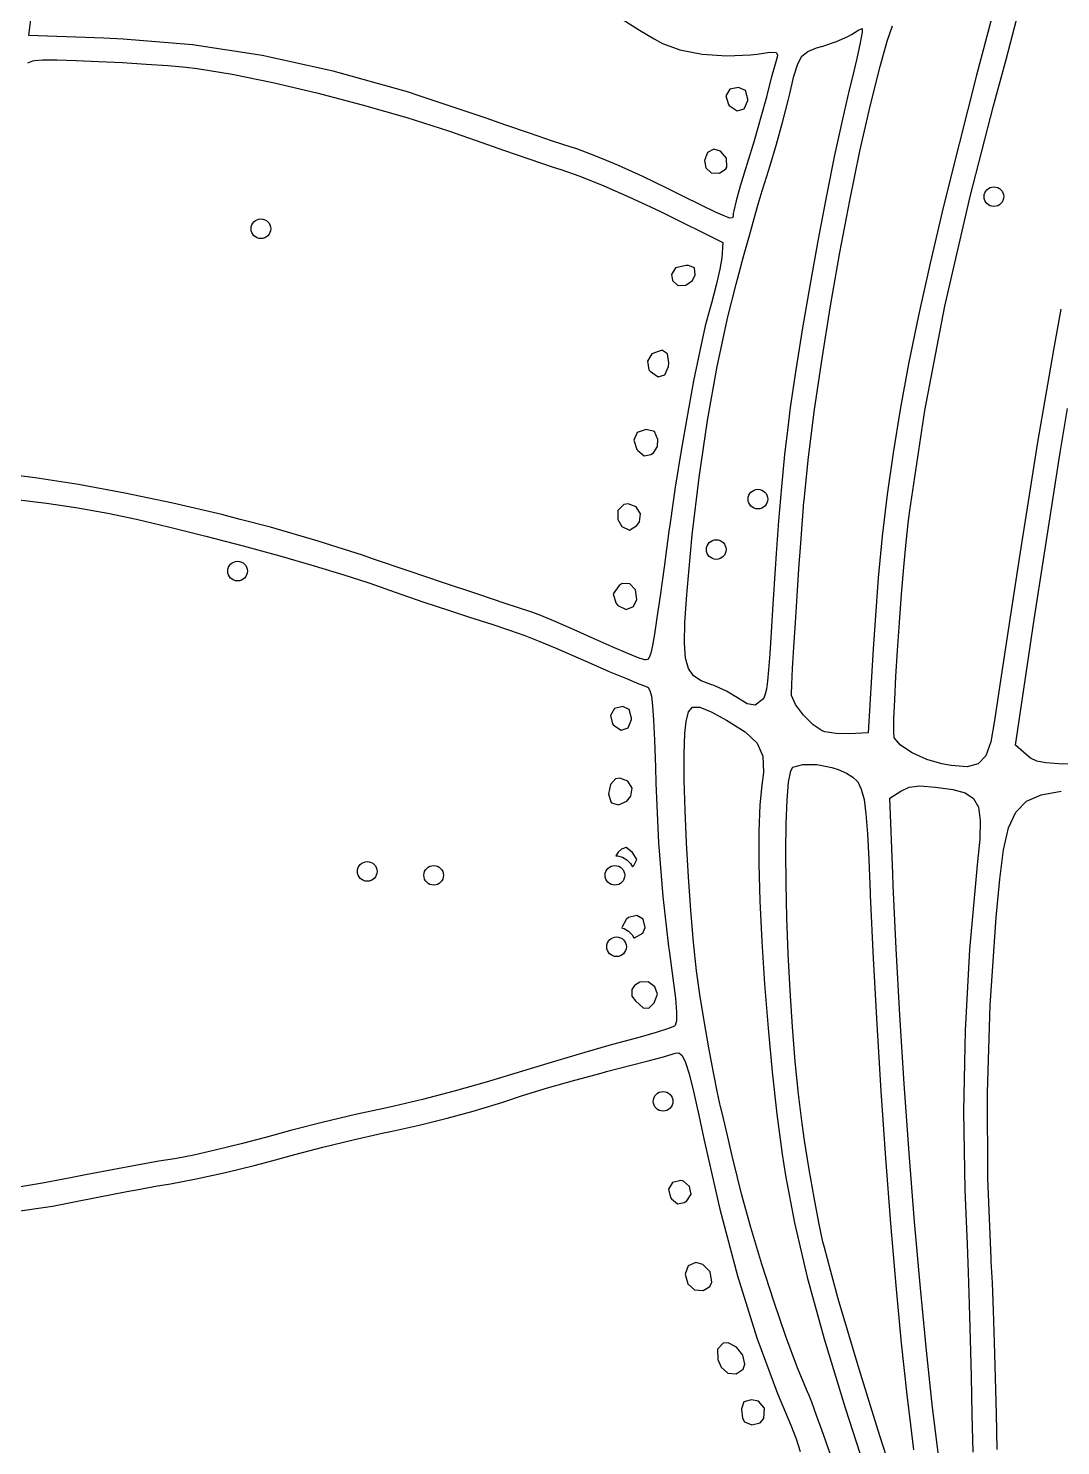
# Model space of a CAD drawing. Header units: inches. Extents: x -2.16 to 7.19, y -6.87 to -1.22.
# Drawn here: x 4.586 to 5.207, y -4.414 to -3.561 of the extents above; entities that cross this region are included whole.
import ezdxf

# ---------------------------------------------------------------- set-up
doc = ezdxf.new("R2010")
doc.units = ezdxf.units.IN
doc.header["$MEASUREMENT"] = 0
doc.layers.add('Front', color=13, linetype='CONTINUOUS', true_color=0xc83434)

msp = doc.modelspace()

# ---------------------------------------------------------------- linework, layer by layer
at = {"layer": 'Front', "linetype": 'CONTINUOUS'}
for p, q in [((5.16858, -3.54405), (5.15666, -3.58966)), ((4.58644, -3.5658), (4.58859, -3.54805)), ((4.94346, -3.55602), (4.95391, -3.5625)), ((4.95391, -3.5625), (4.96257, -3.56772)), ((5.08134, -3.56507), (5.08577, -3.56235)), ((5.08577, -3.56235), (5.08789, -3.56155)), ((5.08783, -3.56383), (5.08669, -3.57011)), ((5.08789, -3.56155), (5.08783, -3.56383)), ((5.10291, -3.5691), (5.106, -3.55992)), ((5.17438, -3.5801), (5.18067, -3.55639)), ((4.63147, -3.56737), (4.58644, -3.5658)), ((4.64319, -3.56788), (4.63147, -3.56737)), ((4.6849, -3.57142), (4.64319, -3.56788)), ((4.72674, -3.57777), (4.6849, -3.57142)), ((4.96257, -3.56772), (4.96759, -3.57058)), ((4.96759, -3.57058), (4.978, -3.57444)), ((5.06036, -3.57326), (5.06404, -3.57217)), ((5.06404, -3.57217), (5.07228, -3.56936)), ((5.07228, -3.56936), (5.07916, -3.56634)), ((5.07916, -3.56634), (5.08134, -3.56507)), ((5.08669, -3.57011), (5.08463, -3.57958)), ((5.09857, -3.58438), (5.10291, -3.5691)), ((4.58574, -3.58224), (4.58888, -3.58093)), ((4.58888, -3.58093), (4.5899, -3.58071)), ((4.5899, -3.58071), (4.59457, -3.58042)), ((4.59457, -3.58042), (4.6032, -3.58047)), ((4.6032, -3.58047), (4.61478, -3.58079)), ((4.61478, -3.58079), (4.62829, -3.58134)), ((4.62829, -3.58134), (4.64269, -3.58207)), ((4.76954, -3.58711), (4.72674, -3.57777)), ((4.978, -3.57444), (4.99151, -3.57701)), ((4.99151, -3.57701), (5.00634, -3.57808)), ((5.00634, -3.57808), (5.02071, -3.57747)), ((5.02071, -3.57747), (5.02468, -3.57693)), ((5.02468, -3.57693), (5.03226, -3.57586)), ((5.03226, -3.57586), (5.03599, -3.57598)), ((5.03659, -3.57879), (5.0354, -3.58299)), ((5.03599, -3.57598), (5.03689, -3.57746)), ((5.03689, -3.57746), (5.03659, -3.57879)), ((5.04904, -3.58274), (5.0516, -3.57811)), ((5.0516, -3.57811), (5.05514, -3.57529)), ((5.05514, -3.57529), (5.06036, -3.57326)), ((5.08463, -3.57958), (5.08182, -3.5914)), ((5.16683, -3.60811), (5.17438, -3.5801)), ((4.64269, -3.58207), (4.65698, -3.58292)), ((4.65698, -3.58292), (4.67012, -3.58385)), ((4.67012, -3.58385), (4.68111, -3.58481)), ((4.68111, -3.58481), (4.68775, -3.58557)), ((4.68775, -3.58557), (4.70875, -3.58905)), ((4.70875, -3.58905), (4.73311, -3.59408)), ((4.81418, -3.59961), (4.76954, -3.58711)), ((5.0354, -3.58299), (5.03335, -3.5906)), ((5.04677, -3.59022), (5.04904, -3.58274)), ((5.0926, -3.60817), (5.09857, -3.58438)), ((5.15666, -3.58966), (5.14611, -3.63098)), ((4.73311, -3.59408), (4.75958, -3.60033)), ((5.00809, -3.59806), (5.0058, -3.602)), ((5.01337, -3.597), (5.00809, -3.59806)), ((5.01761, -3.59888), (5.01337, -3.597)), ((5.03335, -3.5906), (5.03084, -3.60014)), ((5.04411, -3.60155), (5.04677, -3.59022)), ((5.08007, -3.59842), (5.07589, -3.61609)), ((5.08182, -3.5914), (5.08007, -3.59842)), ((4.75958, -3.60033), (4.78689, -3.60747)), ((4.8213, -3.602), (4.81418, -3.59961)), ((4.8615, -3.61547), (4.8213, -3.602)), ((5.0058, -3.602), (5.00731, -3.6072)), ((5.01686, -3.60982), (5.01897, -3.60491)), ((5.019, -3.60401), (5.01761, -3.59888)), ((5.01897, -3.60491), (5.019, -3.60401)), ((5.03015, -3.6028), (5.02687, -3.61485)), ((5.03084, -3.60014), (5.03015, -3.6028)), ((5.04014, -3.61724), (5.04331, -3.60493)), ((5.04331, -3.60493), (5.04411, -3.60155)), ((4.78689, -3.60747), (4.81377, -3.61516)), ((4.81377, -3.61516), (4.83897, -3.62309)), ((4.87279, -3.61946), (4.8615, -3.61547)), ((5.00731, -3.6072), (5.00787, -3.60794)), ((5.00787, -3.60794), (5.01263, -3.61102)), ((5.01263, -3.61102), (5.01686, -3.60982)), ((5.02687, -3.61485), (5.02277, -3.62904)), ((5.08647, -3.63535), (5.0926, -3.60817)), ((5.15273, -3.66254), (5.16683, -3.60811)), ((4.83897, -3.62309), (4.859, -3.63009)), ((4.88757, -3.62455), (4.87279, -3.61946)), ((5.03628, -3.63107), (5.04014, -3.61724)), ((5.07589, -3.61609), (5.07124, -3.63766)), ((4.859, -3.63009), (4.87201, -3.63477)), ((4.90154, -3.62924), (4.88757, -3.62455)), ((4.91275, -3.63285), (4.90154, -3.62924)), ((5.02277, -3.62904), (5.01862, -3.64275)), ((5.03239, -3.64405), (5.03628, -3.63107)), ((5.14611, -3.63098), (5.13684, -3.66852)), ((4.87201, -3.63477), (4.88716, -3.64)), ((4.88716, -3.64), (4.90184, -3.64489)), ((4.91617, -3.63398), (4.91275, -3.63285)), ((4.92746, -3.63827), (4.91617, -3.63398)), ((4.93402, -3.64102), (4.92746, -3.63827)), ((4.94119, -3.64403), (4.93402, -3.64102)), ((4.99474, -3.63613), (4.99302, -3.64102)), ((4.99302, -3.64102), (4.99366, -3.6453)), ((4.99862, -3.63405), (4.99474, -3.63613)), ((5.00256, -3.6353), (4.99862, -3.63405)), ((5.00608, -3.63963), (5.00256, -3.6353)), ((5.00628, -3.64498), (5.00608, -3.63963)), ((5.07124, -3.63766), (5.06633, -3.66206)), ((5.08035, -3.66504), (5.08647, -3.63535)), ((4.90184, -3.64489), (4.9065, -3.64639)), ((4.9065, -3.64639), (4.91798, -3.65047)), ((4.95593, -3.65067), (4.94119, -3.64403)), ((4.99366, -3.6453), (4.99703, -3.64847)), ((4.99703, -3.64847), (5.0019, -3.64865)), ((5.0019, -3.64865), (5.00581, -3.64592)), ((5.00581, -3.64592), (5.00628, -3.64498)), ((5.01761, -3.64595), (5.01444, -3.65632)), ((5.01862, -3.64275), (5.01761, -3.64595)), ((5.03042, -3.65034), (5.03239, -3.64405)), ((4.91798, -3.65047), (4.93229, -3.65622)), ((4.93229, -3.65622), (4.94785, -3.66296)), ((4.97025, -3.65755), (4.95593, -3.65067)), ((4.97945, -3.66215), (4.97025, -3.65755)), ((5.01444, -3.65632), (5.01195, -3.66513)), ((5.0277, -3.65916), (5.03042, -3.65034)), ((4.94785, -3.66296), (4.96308, -3.67003)), ((4.99129, -3.66803), (4.97945, -3.66215)), ((5.01195, -3.66513), (5.01049, -3.67114)), ((5.02526, -3.66732), (5.0277, -3.65916)), ((5.06633, -3.66206), (5.06135, -3.68825)), ((5.0744, -3.69632), (5.08035, -3.66504)), ((5.13761, -3.7285), (5.15273, -3.66254)), ((4.96308, -3.67003), (4.96775, -3.67232)), ((4.96775, -3.67232), (5.004, -3.6903)), ((4.99963, -3.67207), (4.99129, -3.66803)), ((5.00508, -3.67451), (4.99963, -3.67207)), ((5.00826, -3.67557), (5.00508, -3.67451)), ((5.01024, -3.67449), (5.00978, -3.67549)), ((5.01025, -3.67283), (5.01024, -3.67449)), ((5.01049, -3.67114), (5.01025, -3.67283)), ((5.02277, -3.67591), (5.02526, -3.66732)), ((5.13684, -3.66852), (5.12876, -3.70277)), ((5.00978, -3.67549), (5.00826, -3.67557)), ((5.01993, -3.68604), (5.02277, -3.67591)), ((5.004, -3.6903), (5.00329, -3.69954)), ((5.01642, -3.69881), (5.01993, -3.68604)), ((5.06135, -3.68825), (5.05649, -3.71515)), ((5.00329, -3.69954), (5.00222, -3.70629)), ((5.01192, -3.7153), (5.01642, -3.69881)), ((5.06877, -3.72831), (5.0744, -3.69632)), ((4.97547, -3.7055), (4.97311, -3.70957)), ((4.98183, -3.70405), (4.97547, -3.7055)), ((4.98331, -3.70409), (4.98183, -3.70405)), ((4.98695, -3.70544), (4.98331, -3.70409)), ((4.9873, -3.70967), (4.98695, -3.70544)), ((5.00222, -3.70629), (5.00001, -3.71597)), ((5.12876, -3.70277), (5.12177, -3.73422)), ((4.97311, -3.70957), (4.97377, -3.71309)), ((4.97377, -3.71309), (4.97697, -3.71608)), ((4.97697, -3.71608), (4.98162, -3.71593)), ((4.98162, -3.71593), (4.98575, -3.71316)), ((4.98575, -3.71316), (4.9873, -3.70967)), ((5.00001, -3.71597), (4.9971, -3.72677)), ((5.00697, -3.735), (5.01192, -3.7153)), ((5.05649, -3.71515), (5.05194, -3.74171)), ((4.99628, -3.72954), (4.99339, -3.74044)), ((4.9971, -3.72677), (4.99628, -3.72954)), ((5.06364, -3.7601), (5.06877, -3.72831)), ((5.12177, -3.73422), (5.11578, -3.76337)), ((5.12553, -3.79136), (5.13761, -3.7285)), ((5.20736, -3.73044), (5.20287, -3.75496)), ((4.99339, -3.74044), (4.99004, -3.7554)), ((5.00064, -3.76481), (5.00697, -3.735)), ((5.05194, -3.74171), (5.0479, -3.76688)), ((4.96129, -3.75717), (4.95856, -3.76161)), ((4.96678, -3.7553), (4.96129, -3.75717)), ((4.96767, -3.75534), (4.96678, -3.7553)), ((4.97067, -3.75723), (4.96767, -3.75534)), ((4.9715, -3.76276), (4.97067, -3.75723)), ((4.99004, -3.7554), (4.98639, -3.77349)), ((5.05917, -3.79079), (5.06364, -3.7601)), ((5.20287, -3.75496), (5.19824, -3.78148)), ((4.95856, -3.76161), (4.95953, -3.76682)), ((4.95953, -3.76682), (4.96017, -3.76769)), ((4.96017, -3.76769), (4.965, -3.77107)), ((4.96912, -3.76997), (4.97137, -3.7649)), ((4.97137, -3.7649), (4.9715, -3.76276)), ((4.99482, -3.79744), (5.00064, -3.76481)), ((5.0479, -3.76688), (5.04456, -3.78958)), ((5.11578, -3.76337), (5.11069, -3.79072)), ((4.965, -3.77107), (4.96912, -3.76997)), ((4.98639, -3.77349), (4.98262, -3.7938)), ((5.19824, -3.78148), (5.19339, -3.81047)), ((4.98262, -3.7938), (4.97888, -3.81541)), ((5.04456, -3.78958), (5.04298, -3.80155)), ((5.05552, -3.81949), (5.05917, -3.79079)), ((5.11069, -3.79072), (5.10642, -3.81677)), ((5.11639, -3.85155), (5.12553, -3.79136)), ((5.20693, -3.81666), (5.21126, -3.79013)), ((4.95779, -3.8028), (4.95245, -3.80464)), ((4.96278, -3.80407), (4.95779, -3.8028)), ((4.98971, -3.83166), (4.99482, -3.79744)), ((5.04298, -3.80155), (5.04112, -3.8179)), ((4.95245, -3.80464), (4.95043, -3.80914)), ((4.95043, -3.80914), (4.95232, -3.81473)), ((4.96485, -3.80876), (4.96278, -3.80407)), ((4.96463, -3.81298), (4.96485, -3.80876)), ((5.19339, -3.81047), (5.18824, -3.8424)), ((4.95232, -3.81473), (4.95285, -3.81542)), ((4.95285, -3.81542), (4.95658, -3.81866)), ((4.95658, -3.81866), (4.96055, -3.81791)), ((4.96055, -3.81791), (4.96235, -3.81685)), ((4.96235, -3.81685), (4.96463, -3.81298)), ((4.97888, -3.81541), (4.97535, -3.83742)), ((5.04112, -3.8179), (5.03923, -3.83729)), ((5.05285, -3.8453), (5.05552, -3.81949)), ((5.10642, -3.81677), (5.10286, -3.842)), ((5.20223, -3.84637), (5.20693, -3.81666)), ((4.59023, -3.83189), (4.56636, -3.82901)), ((4.61637, -3.83593), (4.59023, -3.83189)), ((4.64419, -3.84103), (4.61637, -3.83593)), ((4.98551, -3.86621), (4.98971, -3.83166)), ((4.57888, -3.84495), (4.59699, -3.84718)), ((4.67311, -3.84709), (4.64419, -3.84103)), ((4.97535, -3.83742), (4.9722, -3.85891)), ((5.03923, -3.83729), (5.03746, -3.8578)), ((5.05275, -3.84634), (5.05285, -3.8453)), ((5.10286, -3.842), (5.09992, -3.86692)), ((5.18824, -3.8424), (5.18269, -3.87773)), ((4.59699, -3.84718), (4.61466, -3.84973)), ((4.61466, -3.84973), (4.63057, -3.85245)), ((4.63057, -3.85245), (4.634, -3.85312)), ((4.634, -3.85312), (4.65113, -3.85679)), ((4.70251, -3.854), (4.67311, -3.84709)), ((4.71351, -3.85686), (4.70251, -3.854)), ((4.94088, -3.85154), (4.94074, -3.85686)), ((4.94445, -3.84797), (4.94088, -3.85154)), ((4.94705, -3.84752), (4.94445, -3.84797)), ((4.95175, -3.84936), (4.94705, -3.84752)), ((4.95449, -3.8535), (4.95175, -3.84936)), ((4.95378, -3.85832), (4.95449, -3.8535)), ((5.05186, -3.85738), (5.05275, -3.84634)), ((5.11565, -3.85764), (5.11639, -3.85155)), ((5.19707, -3.87971), (5.20223, -3.84637)), ((4.65113, -3.85679), (4.67114, -3.8615)), ((4.67114, -3.8615), (4.69292, -3.86694)), ((4.73182, -3.86164), (4.71351, -3.85686)), ((4.76043, -3.86991), (4.73182, -3.86164)), ((4.94074, -3.85686), (4.94329, -3.86108)), ((4.94329, -3.86108), (4.94778, -3.86329)), ((4.94778, -3.86329), (4.95213, -3.86061)), ((4.95213, -3.86061), (4.95378, -3.85832)), ((4.9722, -3.85891), (4.9715, -3.86405)), ((5.03746, -3.8578), (5.03599, -3.87746)), ((5.05083, -3.87112), (5.05186, -3.85738)), ((5.11429, -3.87052), (5.11565, -3.85764)), ((4.69292, -3.86694), (4.7154, -3.87282)), ((4.78775, -3.8787), (4.76043, -3.86991)), ((4.9715, -3.86405), (4.96858, -3.88567)), ((4.98241, -3.89987), (4.98551, -3.86621)), ((5.04973, -3.88658), (5.05083, -3.87112)), ((5.09992, -3.86692), (5.09751, -3.89202)), ((5.1129, -3.88555), (5.11429, -3.87052)), ((4.7154, -3.87282), (4.73746, -3.87885)), ((4.73746, -3.87885), (4.75803, -3.88474)), ((4.79314, -3.88053), (4.78775, -3.8787)), ((5.03599, -3.87746), (5.03541, -3.88655)), ((5.18269, -3.87773), (5.17669, -3.91691)), ((5.19138, -3.91712), (5.19707, -3.87971)), ((4.75803, -3.88474), (4.77601, -3.89019)), ((4.81459, -3.88781), (4.79314, -3.88053)), ((4.83593, -3.89501), (4.81459, -3.88781)), ((4.96858, -3.88567), (4.96623, -3.90284)), ((5.03541, -3.88655), (5.03415, -3.90785)), ((5.04864, -3.90282), (5.04973, -3.88658)), ((5.11153, -3.90195), (5.1129, -3.88555)), ((4.77601, -3.89019), (4.79031, -3.89491)), ((4.79031, -3.89491), (4.7915, -3.89534)), ((4.7915, -3.89534), (4.80671, -3.90069)), ((4.85588, -3.9017), (4.83593, -3.89501)), ((4.9415, -3.89655), (4.93801, -3.9017)), ((4.94337, -3.89545), (4.9415, -3.89655)), ((4.94795, -3.89574), (4.94337, -3.89545)), ((4.95139, -3.89933), (4.94795, -3.89574)), ((5.09751, -3.89202), (5.09554, -3.91779)), ((4.80671, -3.90069), (4.8234, -3.90641)), ((4.85601, -3.90175), (4.85588, -3.9017)), ((4.87367, -3.90764), (4.85601, -3.90175)), ((4.93801, -3.9017), (4.9395, -3.90709)), ((4.95028, -3.90928), (4.95225, -3.90505)), ((4.95225, -3.90505), (4.95139, -3.89933)), ((4.96623, -3.90284), (4.96434, -3.91608)), ((4.98115, -3.91886), (4.98224, -3.90223)), ((4.98224, -3.90223), (4.98241, -3.89987)), ((5.0476, -3.91887), (5.04864, -3.90282)), ((5.11024, -3.91893), (5.11153, -3.90195)), ((4.8234, -3.90641), (4.83943, -3.91176)), ((4.83943, -3.91176), (4.8515, -3.91567)), ((4.88775, -3.91229), (4.87367, -3.90764)), ((4.89345, -3.91439), (4.88775, -3.91229)), ((4.9395, -3.90709), (4.94083, -3.90862)), ((4.94083, -3.90862), (4.94583, -3.91102)), ((4.94583, -3.91102), (4.95028, -3.90928)), ((5.03415, -3.90785), (5.03312, -3.92472)), ((4.8515, -3.91567), (4.86492, -3.91994)), ((4.86492, -3.91994), (4.87556, -3.92346)), ((4.90305, -3.91831), (4.89345, -3.91439)), ((4.91454, -3.92327), (4.90305, -3.91831)), ((4.96434, -3.91608), (4.96284, -3.92589)), ((4.98082, -3.93133), (4.98115, -3.91886)), ((5.04668, -3.93377), (5.0476, -3.91887)), ((5.09554, -3.91779), (5.09447, -3.93476)), ((5.10908, -3.93568), (5.11024, -3.91893)), ((5.17669, -3.91691), (5.17013, -3.96042)), ((5.1851, -3.95905), (5.19138, -3.91712)), ((4.87556, -3.92346), (4.88475, -3.92674)), ((4.88475, -3.92674), (4.89383, -3.93027)), ((4.89383, -3.93027), (4.90414, -3.93458)), ((4.9265, -3.92866), (4.91454, -3.92327)), ((4.92652, -3.92867), (4.9265, -3.92866)), ((4.93744, -3.9336), (4.92652, -3.92867)), ((4.96284, -3.92589), (4.96162, -3.93279)), ((5.03312, -3.92472), (5.03227, -3.93771)), ((4.90414, -3.93458), (4.91701, -3.94018)), ((4.94684, -3.93765), (4.93744, -3.9336)), ((4.95372, -3.94041), (4.94684, -3.93765)), ((4.96058, -3.93729), (4.95963, -3.93989)), ((4.96162, -3.93279), (4.96058, -3.93729)), ((4.98145, -3.94035), (4.98082, -3.93133)), ((5.03227, -3.93771), (5.03154, -3.94737)), ((5.04594, -3.94656), (5.04668, -3.93377)), ((5.09447, -3.93476), (5.0915, -3.9853)), ((5.10811, -3.95142), (5.10908, -3.93568)), ((4.91701, -3.94018), (4.92477, -3.94359)), ((4.92477, -3.94359), (4.93605, -3.9485)), ((4.95708, -3.94145), (4.95372, -3.94041)), ((4.95763, -3.94144), (4.95708, -3.94145)), ((4.95868, -3.9411), (4.95763, -3.94144)), ((4.95963, -3.93989), (4.95868, -3.9411)), ((4.98322, -3.94665), (4.98145, -3.94035)), ((4.98633, -3.95095), (4.98322, -3.94665)), ((5.03154, -3.94737), (5.03088, -3.95426)), ((5.04545, -3.95628), (5.04594, -3.94656)), ((4.93605, -3.9485), (4.94598, -3.9527)), ((4.94598, -3.9527), (4.95347, -3.95574)), ((4.95347, -3.95574), (4.95749, -3.9572)), ((4.99095, -3.95395), (4.98633, -3.95095)), ((4.99728, -3.95639), (4.99095, -3.95395)), ((4.99822, -3.95671), (4.99728, -3.95639)), ((5.03088, -3.95426), (5.03023, -3.95894)), ((5.04527, -3.96198), (5.04545, -3.95628)), ((5.10737, -3.96535), (5.10811, -3.95142)), ((4.95749, -3.9572), (4.95752, -3.95721)), ((4.95752, -3.95721), (4.95897, -3.95796)), ((4.95897, -3.95796), (4.96012, -3.95977)), ((4.96012, -3.95977), (4.96101, -3.96323)), ((4.96101, -3.96323), (4.96173, -3.96897)), ((5.00626, -3.96023), (4.99822, -3.95671)), ((5.01287, -3.96423), (5.00626, -3.96023)), ((5.01857, -3.96789), (5.01287, -3.96423)), ((5.02875, -3.96386), (5.02782, -3.96522)), ((5.02954, -3.96195), (5.02875, -3.96386)), ((5.03023, -3.95894), (5.02954, -3.96195)), ((5.04533, -3.96275), (5.04527, -3.96198)), ((5.04771, -3.96817), (5.04533, -3.96275)), ((5.17013, -3.96042), (5.16753, -3.9778)), ((5.18006, -3.9928), (5.1851, -3.95905)), ((4.93869, -3.97073), (4.93632, -3.97478)), ((4.9437, -3.96954), (4.93869, -3.97073)), ((4.94756, -3.97131), (4.9437, -3.96954)), ((4.949, -3.97651), (4.94756, -3.97131)), ((4.96173, -3.96897), (4.96233, -3.97758)), ((4.98186, -3.97842), (4.98329, -3.9727)), ((4.98329, -3.9727), (4.98576, -3.96985)), ((4.98576, -3.96985), (4.99006, -3.96983)), ((4.99006, -3.96983), (4.997, -3.97263)), ((4.997, -3.97263), (5.00626, -3.97759)), ((5.0235, -3.96856), (5.01857, -3.96789)), ((5.02768, -3.96539), (5.0235, -3.96856)), ((5.02782, -3.96522), (5.02768, -3.96539)), ((5.05249, -3.97463), (5.04771, -3.96817)), ((5.10692, -3.97668), (5.10737, -3.96535)), ((4.93632, -3.97478), (4.93748, -3.97988)), ((4.93748, -3.97988), (4.93811, -3.98072)), ((4.93811, -3.98072), (4.94274, -3.98359)), ((4.94691, -3.98225), (4.94898, -3.97732)), ((4.94898, -3.97732), (4.949, -3.97651)), ((4.96233, -3.97758), (4.96288, -3.98968)), ((4.98114, -3.98565), (4.98186, -3.97842)), ((5.00626, -3.97759), (5.0175, -3.98469)), ((5.0583, -3.98051), (5.05249, -3.97463)), ((5.0638, -3.98418), (5.0583, -3.98051)), ((5.10682, -3.98462), (5.10692, -3.97668)), ((5.16753, -3.9778), (5.16517, -3.99069)), ((4.94274, -3.98359), (4.94691, -3.98225)), ((4.96288, -3.98968), (4.96344, -4.00586)), ((4.98074, -3.99801), (4.98114, -3.98565)), ((5.0175, -3.98469), (5.02453, -3.99155)), ((5.06532, -3.98467), (5.0638, -3.98418)), ((5.07211, -3.98568), (5.06532, -3.98467)), ((5.08025, -3.98582), (5.07211, -3.98568)), ((5.0915, -3.9853), (5.08025, -3.98582)), ((5.10712, -3.98837), (5.10682, -3.98462)), ((5.1072, -3.98857), (5.10712, -3.98837)), ((5.11096, -3.99276), (5.1072, -3.98857)), ((4.9808, -4.0137), (4.98074, -3.99801)), ((5.02453, -3.99155), (5.02796, -3.9993)), ((5.11798, -3.99726), (5.11096, -3.99276)), ((5.12673, -4.00124), (5.11798, -3.99726)), ((5.16517, -3.99069), (5.16214, -3.99922)), ((5.18655, -3.99842), (5.18006, -3.9928)), ((5.18916, -4.00046), (5.18655, -3.99842)), ((4.96344, -4.00586), (4.96374, -4.01559)), ((5.02796, -3.9993), (5.0284, -4.00907)), ((5.04489, -4.00812), (5.04614, -4.00596)), ((5.04614, -4.00596), (5.05209, -4.00432)), ((5.05209, -4.00432), (5.0606, -4.0044)), ((5.0606, -4.0044), (5.06958, -4.00609)), ((5.06958, -4.00609), (5.07346, -4.00745)), ((5.07346, -4.00745), (5.07834, -4.00961)), ((5.13571, -4.00388), (5.12673, -4.00124)), ((5.14133, -4.00489), (5.13571, -4.00388)), ((5.15099, -4.00568), (5.14133, -4.00489)), ((5.15767, -4.004), (5.15099, -4.00568)), ((5.16214, -3.99922), (5.15767, -4.004)), ((5.19298, -4.00235), (5.18916, -4.00046)), ((5.19823, -4.00344), (5.19298, -4.00235)), ((5.2061, -4.00393), (5.19823, -4.00344)), ((5.21778, -4.00405), (5.2061, -4.00393)), ((4.93945, -4.01297), (4.93634, -4.01642)), ((4.94205, -4.01251), (4.93945, -4.01297)), ((4.94677, -4.01434), (4.94205, -4.01251)), ((4.94947, -4.01854), (4.94677, -4.01434)), ((4.96374, -4.01559), (4.96532, -4.05155)), ((4.98127, -4.03185), (4.9808, -4.0137)), ((5.0284, -4.00907), (5.02741, -4.0168)), ((5.04259, -4.02578), (5.04354, -4.01497)), ((5.04354, -4.01497), (5.04489, -4.00812)), ((5.07834, -4.00961), (5.08217, -4.01187)), ((5.08217, -4.01187), (5.0851, -4.01484)), ((5.0851, -4.01484), (5.0873, -4.01913)), ((4.93634, -4.01642), (4.93521, -4.02196)), ((4.93521, -4.02196), (4.93652, -4.02689)), ((4.94614, -4.02637), (4.94869, -4.02347)), ((4.94869, -4.02347), (4.94947, -4.01854)), ((5.02741, -4.0168), (5.02617, -4.02857)), ((5.0873, -4.01913), (5.08892, -4.02534)), ((5.10452, -4.02465), (5.111, -4.0204)), ((5.10622, -4.06997), (5.10452, -4.02465)), ((5.111, -4.0204), (5.11614, -4.01794)), ((5.11614, -4.01794), (5.12248, -4.01718)), ((5.12248, -4.01718), (5.13183, -4.01789)), ((5.13183, -4.01789), (5.13199, -4.01791)), ((5.13199, -4.01791), (5.14229, -4.01939)), ((5.14229, -4.01939), (5.14978, -4.02144)), ((5.14978, -4.02144), (5.15482, -4.02475)), ((5.15482, -4.02475), (5.15773, -4.03003)), ((5.18661, -4.0265), (5.19548, -4.02251)), ((5.19548, -4.02251), (5.2075, -4.02034)), ((4.93652, -4.02689), (4.93701, -4.02747)), ((4.93701, -4.02747), (4.94121, -4.02866)), ((4.94121, -4.02866), (4.94614, -4.02637)), ((4.9821, -4.05157), (4.98127, -4.03185)), ((5.02617, -4.02857), (5.0256, -4.04457)), ((5.04202, -4.03993), (5.04259, -4.02578)), ((5.08892, -4.02534), (5.0901, -4.03408)), ((5.15773, -4.03003), (5.15885, -4.03798)), ((5.1759, -4.04246), (5.18028, -4.03294)), ((5.18028, -4.03294), (5.18661, -4.0265)), ((5.04182, -4.05686), (5.04202, -4.03993)), ((5.0901, -4.03408), (5.09102, -4.04596)), ((5.15885, -4.03798), (5.15852, -4.0493)), ((5.0256, -4.04457), (5.02565, -4.06408)), ((5.09102, -4.04596), (5.09181, -4.06159)), ((5.15852, -4.0493), (5.15707, -4.06469)), ((5.17289, -4.05572), (5.1759, -4.04246)), ((4.94109, -4.05714), (4.93958, -4.05929)), ((4.94301, -4.05533), (4.94109, -4.05714)), ((4.9459, -4.05433), (4.94301, -4.05533)), ((4.94941, -4.05714), (4.9459, -4.05433)), ((4.95009, -4.05783), (4.94941, -4.05714)), ((4.95219, -4.06149), (4.95009, -4.05783)), ((4.96532, -4.05155), (4.96783, -4.08385)), ((4.98325, -4.07198), (4.9821, -4.05157)), ((5.04198, -4.07594), (5.04182, -4.05686)), ((5.17065, -4.07333), (5.17289, -4.05572)), ((4.93958, -4.05929), (4.94054, -4.05929)), ((4.94054, -4.05929), (4.94352, -4.06009)), ((4.94352, -4.06009), (4.94619, -4.06163)), ((4.94619, -4.06163), (4.94837, -4.06381)), ((4.94837, -4.06381), (4.9496, -4.06594)), ((4.9496, -4.06594), (4.95036, -4.06517)), ((4.95036, -4.06517), (4.95219, -4.06149)), ((5.02565, -4.06408), (5.02627, -4.08639)), ((5.09181, -4.06159), (5.09264, -4.08156)), ((5.15707, -4.06469), (5.15657, -4.06926)), ((4.98467, -4.09218), (4.98325, -4.07198)), ((5.1065, -4.07713), (5.10622, -4.06997)), ((5.15657, -4.06926), (5.1524, -4.11566)), ((5.16847, -4.09647), (5.17065, -4.07333)), ((4.96783, -4.08385), (4.97134, -4.11379)), ((5.04247, -4.09661), (5.04198, -4.07594)), ((5.09264, -4.08156), (5.0927, -4.08296)), ((5.0927, -4.08296), (5.09441, -4.12099)), ((5.10823, -4.11501), (5.1065, -4.07713)), ((4.98633, -4.11131), (4.98467, -4.09218)), ((5.02627, -4.08639), (5.02743, -4.11079)), ((4.94572, -4.09751), (4.94325, -4.10246)), ((4.94721, -4.0963), (4.94572, -4.09751)), ((4.95217, -4.09515), (4.94721, -4.0963)), ((4.95612, -4.09748), (4.95217, -4.09515)), ((4.95726, -4.10249), (4.95612, -4.09748)), ((5.04328, -4.11825), (5.04247, -4.09661)), ((5.16492, -4.14915), (5.16847, -4.09647)), ((4.94325, -4.10246), (4.94336, -4.10278)), ((4.94336, -4.10278), (4.94452, -4.10309)), ((4.94452, -4.10309), (4.94719, -4.10463)), ((4.94719, -4.10463), (4.94937, -4.10681)), ((4.94937, -4.10681), (4.95042, -4.10862)), ((4.95042, -4.10862), (4.95087, -4.1086)), ((4.95087, -4.1086), (4.95592, -4.1058)), ((4.95592, -4.1058), (4.95726, -4.10249)), ((4.97134, -4.11379), (4.97171, -4.11634)), ((4.97171, -4.11634), (4.97398, -4.13282)), ((4.98817, -4.12848), (4.98633, -4.11131)), ((5.02743, -4.11079), (5.02907, -4.13654)), ((5.0444, -4.14027), (5.04328, -4.11825)), ((5.11045, -4.15509), (5.10823, -4.11501)), ((5.1524, -4.11566), (5.1498, -4.16431)), ((5.09441, -4.12099), (5.09655, -4.16061)), ((4.95399, -4.13529), (4.95085, -4.13738)), ((4.95907, -4.13519), (4.95399, -4.13529)), ((4.96308, -4.13801), (4.95907, -4.13519)), ((4.97398, -4.13282), (4.97544, -4.14496)), ((4.99015, -4.1428), (4.98817, -4.12848)), ((4.95085, -4.13738), (4.94912, -4.13962)), ((4.94912, -4.13962), (4.94912, -4.14368)), ((4.94912, -4.14368), (4.94913, -4.14373)), ((4.94913, -4.14373), (4.95143, -4.14647)), ((4.96273, -4.14783), (4.96474, -4.1426)), ((4.96474, -4.1426), (4.96308, -4.13801)), ((4.99277, -4.1586), (4.99015, -4.1428)), ((5.02907, -4.13654), (5.03117, -4.16294)), ((5.04582, -4.16208), (5.0444, -4.14027)), ((4.95143, -4.14647), (4.95604, -4.15069)), ((4.95604, -4.15069), (4.95946, -4.15088)), ((4.95946, -4.15088), (4.96273, -4.14783)), ((4.97544, -4.14496), (4.97613, -4.15335)), ((5.1632, -4.20194), (5.16492, -4.14915)), ((4.97608, -4.1586), (4.97534, -4.16129)), ((4.97613, -4.15335), (4.97608, -4.1586)), ((4.99561, -4.1748), (4.99277, -4.1586)), ((5.09655, -4.16061), (5.09905, -4.20095)), ((5.1131, -4.19646), (5.11045, -4.15509)), ((4.95418, -4.16831), (4.94662, -4.17035)), ((4.96394, -4.1655), (4.95418, -4.16831)), ((4.97122, -4.16322), (4.96394, -4.1655)), ((4.97483, -4.16181), (4.97122, -4.16322)), ((4.97534, -4.16129), (4.97483, -4.16181)), ((5.03117, -4.16294), (5.03366, -4.18927)), ((5.04751, -4.18309), (5.04582, -4.16208)), ((5.1498, -4.16431), (5.14881, -4.21318)), ((4.92098, -4.1776), (4.90472, -4.18243)), ((4.93544, -4.17343), (4.92098, -4.1776)), ((4.94662, -4.17035), (4.93544, -4.17343)), ((4.974, -4.17846), (4.97535, -4.178)), ((4.97535, -4.178), (4.9775, -4.17782)), ((4.9775, -4.17782), (4.97949, -4.17949)), ((4.99835, -4.18961), (4.99561, -4.1748)), ((4.90472, -4.18243), (4.88813, -4.18747)), ((4.934, -4.18914), (4.94725, -4.18572)), ((4.94725, -4.18572), (4.95896, -4.18264)), ((4.95896, -4.18264), (4.96819, -4.18013)), ((4.96819, -4.18013), (4.974, -4.17846)), ((4.97949, -4.17949), (4.98153, -4.18356)), ((4.98153, -4.18356), (4.98377, -4.19054)), ((5.04946, -4.20269), (5.04751, -4.18309)), ((4.87891, -4.19034), (4.86154, -4.19554)), ((4.88813, -4.18747), (4.87891, -4.19034)), ((4.89848, -4.19895), (4.91487, -4.19425)), ((4.91487, -4.19425), (4.93085, -4.18995)), ((4.93085, -4.18995), (4.934, -4.18914)), ((4.98377, -4.19054), (4.98641, -4.20098)), ((5.00076, -4.20183), (4.99835, -4.18961)), ((5.03366, -4.18927), (5.03652, -4.21481)), ((4.84238, -4.20087), (4.82334, -4.20582)), ((4.86154, -4.19554), (4.84238, -4.20087)), ((4.87217, -4.20721), (4.88344, -4.20351)), ((4.88344, -4.20351), (4.89848, -4.19895)), ((4.98641, -4.20098), (4.98961, -4.21539)), ((5.00262, -4.2103), (5.00076, -4.20183)), ((5.05166, -4.2203), (5.04946, -4.20269)), ((5.09905, -4.20095), (5.10184, -4.24117)), ((5.1161, -4.23823), (5.1131, -4.19646)), ((5.16334, -4.25326), (5.1632, -4.20194)), ((4.79998, -4.21126), (4.78295, -4.21501)), ((4.8063, -4.20989), (4.79998, -4.21126)), ((4.82334, -4.20582), (4.8063, -4.20989)), ((4.85377, -4.21288), (4.86691, -4.20895)), ((4.86691, -4.20895), (4.8715, -4.20742)), ((4.8715, -4.20742), (4.87217, -4.20721)), ((5.00272, -4.21072), (5.00262, -4.2103)), ((5.00434, -4.21737), (5.00272, -4.21072)), ((4.76371, -4.21958), (4.74466, -4.22438)), ((4.78295, -4.21501), (4.76371, -4.21958)), ((4.82122, -4.2213), (4.83801, -4.21713)), ((4.83801, -4.21713), (4.85377, -4.21288)), ((4.98961, -4.21539), (4.99257, -4.2295)), ((5.00676, -4.22747), (5.00434, -4.21737)), ((5.03652, -4.21481), (5.03969, -4.23884)), ((5.05316, -4.23056), (5.05166, -4.2203)), ((5.14881, -4.21318), (5.14949, -4.26025)), ((4.72876, -4.22867), (4.71419, -4.2326)), ((4.74466, -4.22438), (4.72876, -4.22867)), ((4.7815, -4.23024), (4.79907, -4.22624)), ((4.79907, -4.22624), (4.80501, -4.22496)), ((4.80501, -4.22496), (4.82122, -4.2213)), ((5.00968, -4.23971), (5.00676, -4.22747)), ((4.69932, -4.23627), (4.68576, -4.2393)), ((4.71419, -4.2326), (4.69932, -4.23627)), ((4.74647, -4.23893), (4.76336, -4.23462)), ((4.76336, -4.23462), (4.7815, -4.23024)), ((4.99257, -4.2295), (5.00212, -4.27182)), ((5.05593, -4.24792), (5.05316, -4.23056)), ((4.6516, -4.24533), (4.63649, -4.24812)), ((4.66454, -4.24305), (4.6516, -4.24533)), ((4.67394, -4.24151), (4.66454, -4.24305)), ((4.67514, -4.24133), (4.67394, -4.24151)), ((4.68576, -4.2393), (4.67514, -4.24133)), ((4.7047, -4.24988), (4.72203, -4.24563)), ((4.72203, -4.24563), (4.73267, -4.24272)), ((4.73267, -4.24272), (4.74647, -4.23893)), ((5.01279, -4.2528), (5.00968, -4.23971)), ((5.03969, -4.23884), (5.04162, -4.25155)), ((5.10184, -4.24117), (5.10486, -4.2804)), ((5.11939, -4.2795), (5.1161, -4.23823)), ((4.6115, -4.25294), (4.59455, -4.25618)), ((4.62058, -4.25116), (4.6115, -4.25294)), ((4.63649, -4.24812), (4.62058, -4.25116)), ((4.67167, -4.25658), (4.68707, -4.25372)), ((4.68707, -4.25372), (4.7047, -4.24988)), ((4.97867, -4.25454), (4.97369, -4.25574)), ((4.98023, -4.25495), (4.97867, -4.25454)), ((4.98399, -4.25825), (4.98023, -4.25495)), ((5.01523, -4.26259), (5.01279, -4.2528)), ((5.04162, -4.25155), (5.04703, -4.28008)), ((5.05888, -4.26489), (5.05593, -4.24792)), ((5.16538, -4.30155), (5.16334, -4.25326)), ((4.59455, -4.25618), (4.58024, -4.25855)), ((4.62795, -4.2646), (4.64545, -4.26122)), ((4.64545, -4.26122), (4.65331, -4.2598)), ((4.65331, -4.2598), (4.66261, -4.25811)), ((4.66261, -4.25811), (4.67167, -4.25658)), ((4.97369, -4.25574), (4.9713, -4.2598)), ((4.9713, -4.2598), (4.97245, -4.26485)), ((4.98237, -4.26683), (4.98492, -4.26291)), ((4.98492, -4.26291), (4.98399, -4.25825)), ((5.02083, -4.283), (5.01523, -4.26259)), ((5.14949, -4.26025), (5.1503, -4.27906)), ((4.57547, -4.27374), (4.60063, -4.27013)), ((4.60063, -4.27013), (4.61275, -4.26776)), ((4.61275, -4.26776), (4.62795, -4.2646)), ((4.97245, -4.26485), (4.97302, -4.26561)), ((4.97302, -4.26561), (4.97665, -4.26869)), ((4.97665, -4.26869), (4.98064, -4.26786)), ((4.98064, -4.26786), (4.98237, -4.26683)), ((5.00212, -4.27182), (5.01284, -4.31201)), ((5.06173, -4.27994), (5.05888, -4.26489)), ((5.04703, -4.28008), (5.05481, -4.31287)), ((5.06423, -4.29155), (5.06173, -4.27994)), ((5.10486, -4.2804), (5.10805, -4.31777)), ((5.12288, -4.31936), (5.11939, -4.2795)), ((5.1503, -4.27906), (5.15094, -4.293)), ((5.02743, -4.30497), (5.02083, -4.283)), ((5.06506, -4.29496), (5.06423, -4.29155)), ((5.06866, -4.30862), (5.06506, -4.29496)), ((5.15094, -4.293), (5.15158, -4.30993)), ((4.98313, -4.30602), (4.98139, -4.3109)), ((4.98772, -4.30405), (4.98313, -4.30602)), ((4.99195, -4.30517), (4.98772, -4.30405)), ((4.99631, -4.30966), (4.99195, -4.30517)), ((5.0346, -4.32723), (5.02743, -4.30497)), ((5.16549, -4.30336), (5.16538, -4.30155)), ((5.16615, -4.31615), (5.16549, -4.30336)), ((4.98139, -4.3109), (4.98293, -4.31688)), ((4.99731, -4.3158), (4.99631, -4.30966)), ((5.01284, -4.31201), (5.02448, -4.34929)), ((5.05481, -4.31287), (5.06499, -4.34997)), ((5.07345, -4.32572), (5.06866, -4.30862)), ((5.15158, -4.30993), (5.15221, -4.32924)), ((4.98293, -4.31688), (4.98696, -4.32045)), ((4.98696, -4.32045), (4.99209, -4.32087)), ((4.99209, -4.32087), (4.99623, -4.3183)), ((4.99623, -4.3183), (4.99731, -4.3158)), ((5.10805, -4.31777), (5.11133, -4.35243)), ((5.12652, -4.35692), (5.12288, -4.31936)), ((5.16681, -4.33274), (5.16615, -4.31615)), ((5.04193, -4.34848), (5.0346, -4.32723)), ((5.07913, -4.34523), (5.07345, -4.32572)), ((5.15221, -4.32924), (5.15281, -4.35031)), ((5.16746, -4.3521), (5.16681, -4.33274)), ((5.04899, -4.36743), (5.04193, -4.34848)), ((5.08539, -4.36617), (5.07913, -4.34523)), ((5.0041, -4.35242), (5.00072, -4.35601)), ((5.00072, -4.35601), (5.00098, -4.36222)), ((5.00716, -4.35226), (5.0041, -4.35242)), ((5.01217, -4.35493), (5.00716, -4.35226)), ((5.01607, -4.35976), (5.01217, -4.35493)), ((5.02448, -4.34929), (5.03681, -4.38286)), ((5.06499, -4.34997), (5.07756, -4.39139)), ((5.11133, -4.35243), (5.11464, -4.38351)), ((5.13022, -4.39129), (5.12652, -4.35692)), ((5.15281, -4.35031), (5.15337, -4.37254)), ((5.16806, -4.3732), (5.16746, -4.3521)), ((5.00098, -4.36222), (5.00292, -4.36686)), ((5.01724, -4.36516), (5.01607, -4.35976)), ((5.01615, -4.36806), (5.01724, -4.36516)), ((5.00292, -4.36686), (5.00702, -4.37057)), ((5.00702, -4.37057), (5.01209, -4.37089)), ((5.01209, -4.37089), (5.01615, -4.36806)), ((5.05535, -4.3828), (5.04899, -4.36743)), ((5.09193, -4.38753), (5.08539, -4.36617)), ((5.15337, -4.37254), (5.15388, -4.39531)), ((5.16858, -4.39503), (5.16806, -4.3732)), ((5.03681, -4.38286), (5.04486, -4.40186)), ((5.05542, -4.38297), (5.05535, -4.3828)), ((5.01658, -4.38772), (5.01526, -4.39208)), ((5.02124, -4.38655), (5.01658, -4.38772)), ((5.02544, -4.38745), (5.02124, -4.38655)), ((5.02903, -4.39155), (5.02544, -4.38745)), ((5.05742, -4.38798), (5.05542, -4.38297)), ((5.06039, -4.39597), (5.05742, -4.38798)), ((5.07756, -4.39139), (5.09145, -4.43394)), ((5.09844, -4.40831), (5.09193, -4.38753)), ((5.11464, -4.38351), (5.1168, -4.40155)), ((5.13392, -4.42155), (5.13022, -4.39129)), ((5.01526, -4.39208), (5.01525, -4.39238)), ((5.01525, -4.39238), (5.0159, -4.39763)), ((5.0159, -4.39763), (5.01692, -4.39988)), ((5.01692, -4.39988), (5.02141, -4.40155)), ((5.02636, -4.40033), (5.02866, -4.3978)), ((5.02866, -4.3978), (5.02903, -4.39155)), ((5.06373, -4.4053), (5.06039, -4.39597)), ((5.15388, -4.39531), (5.15434, -4.41801)), ((5.16898, -4.41655), (5.16858, -4.39503)), ((5.02141, -4.40155), (5.02636, -4.40033)), ((5.04486, -4.40186), (5.04814, -4.41008)), ((5.0688, -4.41957), (5.06373, -4.4053)), ((5.10462, -4.42751), (5.09844, -4.40831)), ((5.1168, -4.40155), (5.1187, -4.4166)), ((5.04814, -4.41008), (5.0505, -4.41768))]:
    msp.add_line(p, q, dxfattribs=at)
at = {"layer": 'Front'}
for centre in [(5.16706, -3.6627), (4.726, -3.682), (5.02506, -3.8447), (5, -3.875), (4.712, -3.888), (4.79, -4.06868), (4.83, -4.071), (4.939, -4.071), (4.94, -4.114), (4.968, -4.207)]:
    msp.add_circle(centre, 0.00591, dxfattribs=at)

doc.saveas('drawing.dxf')
